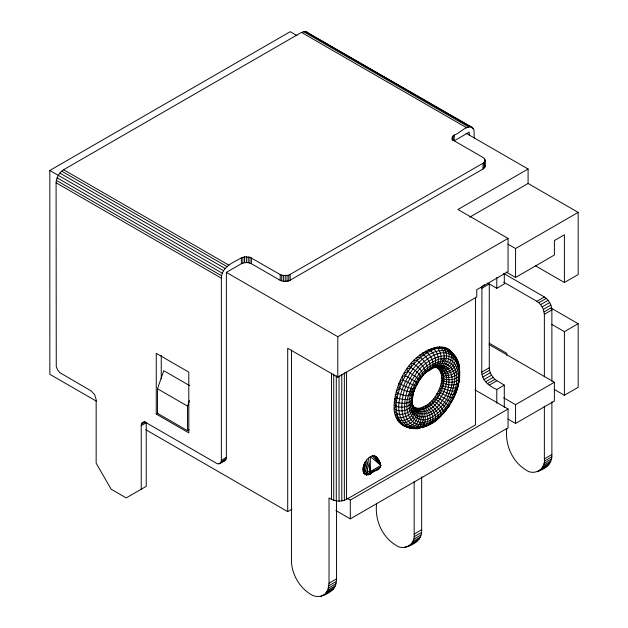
<?xml version="1.0" encoding="UTF-8"?>
<svg xmlns="http://www.w3.org/2000/svg" width="628" height="628" viewBox="0 0 628 628"><rect width="100%" height="100%" fill="white"/><g stroke="black" fill="none" stroke-linecap="round" stroke-linejoin="round"><path stroke-width="0.94" d="M368.393 474.878L370.339 471.51L366.579 460.034L367.592 471.306L366.579 475.058L370.339 474.054L370.339 456.705C376.392 452.812 381.141 462.051 380.599 466.965C376.776 472.468 368.361 472.468 362.827 469.72C363.078 464.532 365.967 459.515 370.339 456.705L380.961 465.379L370.339 471.51L366.579 475.058L363.832 473.473L362.827 469.72M398.811 421.702C408.027 426.663 420.501 413.514 412.478 405.319C429.913 432.048 466.628 365.465 432.833 367.27C443.894 369.421 448.345 352.175 439.38 346.907C412.518 350.746 395.483 380.034 394.125 405.382C392.476 434.607 426.812 432.896 441.029 415.838C441.523 409.346 434.317 406.065 431.656 401.08C439.215 392.751 447.073 376.47 436.939 367.38C456.375 376.737 430.839 420.485 413.161 406.74M445.126 410.013L446.43 409.739L445.597 407.603L442.591 404.503L436.17 399.526L435.337 396.504L442.261 400.413L449.106 406.026L443.36 413.365C454.311 400.703 461.988 383.504 459.107 366.524C458.142 352.85 443.078 343.453 430.847 350.809C412.855 359.797 401.049 378.59 397.108 397.932C394.125 409.888 398.074 428.186 413.067 428.406C421.867 426.663 423.963 413.703 417.29 408.286L413.915 407.25C420.854 414.818 411.419 426.82 402.297 425.015C412.463 432.033 423.971 413.821 413.915 407.25C423.272 411.152 419.669 426.522 410.296 427.739C389.878 417.173 400.79 387.719 410.296 373.04C418.688 359.514 440.197 341.114 454.939 356.202C457.796 364.664 447.442 372.796 439.522 369.782L442.269 371.556C451.124 374.414 462.663 361.626 453.447 355.032M429.827 369.193C452.246 356.767 453 389.203 442.261 400.413C432.103 418.915 406.308 419.794 413.303 393.403L412.871 392.312M459.398 373.605L459.382 370.088M506.804 428.414C504.904 444.239 511.859 461.219 525.581 469.72C533.855 476.377 545.999 469.367 544.366 458.88L544.366 406.128M538.863 471.031C545.991 468.527 552.656 462.71 551.879 454.539L551.879 401.794M324.299 594.857L327.8 590.187L329.025 583.2L329.025 497.91C334.049 501.497 341.035 502.251 346.554 499.354L475.506 424.905L475.506 297.68M291.463 349.984L291.463 561.518C291.973 574.471 299.281 587.125 310.248 594.049C317.273 599.065 325.854 595.564 331.812 590.516C335.376 587.832 336.522 583.129 336.537 578.867L336.537 500.438M413.899 363.918L414.119 360.142L417.118 360.519C420.752 363.738 425.588 367.765 425.313 373.056L422.723 375.787L423.241 375.246C421.945 369.704 416.56 365.174 411.473 363.015L411.026 367.396L406.567 369.366C409.605 374.155 415.979 375.654 419.441 380.199L416.27 385.694C410.602 384.964 406.112 380.191 400.452 379.956L401.088 384.54C405.468 386.338 410.115 389.062 414.967 388.559L419.221 380.356L423.241 375.246M376.596 503.617C374.72 519.427 381.659 536.383 395.381 544.892C403.655 551.541 415.775 544.539 414.158 534.051L414.158 481.535M408.655 546.211C415.752 543.644 422.456 537.906 421.671 529.71L421.671 477.673M452.866 397.618L453.463 398.466L445.181 395.342L438.336 391.299L441.366 390.514C445.747 392.304 450.402 395.036 455.253 394.525L458.205 385.623M141.229 489.236L141.229 425.627C140.853 422.832 144 421.011 146.238 422.738L146.238 486.347L126.204 497.91L111.18 489.236L96.155 463.213L96.155 399.604L94.687 394.667L91.146 390.93L59.801 372.639L57.556 369.845L56.261 366.501L56.088 182.756C56.339 177.567 59.236 172.551 63.601 169.741L301.479 32.405L305.239 31.4L472.052 127.296L473.999 130.059L474.25 138.034M141.229 425.627L146.238 422.738L216.346 463.213C218.575 464.932 221.731 463.111 221.354 460.324L221.354 278.165C221.566 267.167 233.2 262.269 241.388 257.927L244.559 256.868L249.936 257.276L280.198 274.554L283.369 275.614L288.747 275.205L483.018 163.241C485.625 162.165 485.625 158.523 483.018 157.455L454.225 140.829C451.618 139.761 451.618 136.119 454.225 135.051C460.167 133.332 465.34 125.349 472.052 127.296M219.886 463.566L225.688 459.932L226.363 457.427L226.363 272.387L241.388 263.713L244.559 262.653L248.225 262.653L251.404 263.713L280.198 280.339L283.369 281.391L288.747 280.983L483.018 169.018L484.847 167.189L485.091 160.344M504.3 407.313L504.3 385.145L496.787 389.486C489.597 386.393 481.927 380.741 481.762 372.137L481.935 286.886M425.337 372.247C436.052 369.193 439.16 358.933 430.847 350.809L431.177 348.469L434.278 349.506C439.969 354.632 440.416 367.341 431.114 368.534M441.366 370.198L438.336 368.416C454.397 373.26 460.112 348.273 441.9 347.072L441.209 348.359L436.735 347.088C443.36 353.03 442.866 368.385 431.711 367.741M412.376 403.372C413.742 431.938 445.66 408.781 448.894 393.583C459.429 372.592 443.03 353.674 424.638 373.77L425.313 373.056M459.657 369.923L459.304 378.833L457.93 386.565C451.94 393.646 450.284 403.812 443.258 410.437C438.407 415.822 432.354 420.681 425.085 422.11C410.469 424.928 406.355 406.159 410.484 395.546C414.975 380.121 426.114 363.149 443.258 360.943C458.212 361.202 458.762 380.796 454.374 391.197L449.978 390.687L444.75 389.156L442.269 388.12L440.464 385.828C445.911 385.749 451.406 389.478 456.972 387.295C461.454 375.811 456.972 355.511 441.178 358.549C424.096 362.89 413.028 379.602 408.396 395.711C403.914 407.195 408.388 427.495 424.183 424.457C441.264 420.116 452.333 403.411 456.972 387.295M405.421 426.459L404.338 426.2C409.731 428.013 417.557 430.973 421.215 424.724C424.999 419.677 423.139 412.643 419.198 408.271L417.29 408.286L420.195 409.778M412.258 401.049L412.023 405.154C408.765 410.979 399.432 412.824 394.258 408.64L396.331 406.363C401.528 407.847 408.632 407.58 411.897 402.634L413.303 393.403M414.551 387.311L415.092 388.065L413.883 391.456C408.443 392.83 402.415 389.596 397.406 387.382M412.376 398.592L412.023 399.973C407.643 405.193 399.997 403.011 394.258 401.975L396.331 406.363L394.125 405.382M459.657 377.452L459.304 378.833C454.939 383.865 447.16 382.295 441.562 380.45L443.486 383.378C448.259 384.886 454.711 386.385 458.785 382.648L458.715 380.215M456.784 390.318L453.078 394.635M413.883 391.456L415.092 388.065M436.68 367.176C446.681 367.898 450.252 351.766 441.9 347.072L439.38 346.907M414.095 390.734L413.028 394.345C408.577 397.226 402.674 395.051 398.066 393.513L396.237 391.111L399.581 388.504L398.811 383.653L401.088 384.54M421.71 477.272L421.835 476.848M189.114 429.78L187.552 430.682L157.502 413.334L157.502 388.763L163.759 370.693L189.64 385.631M187.552 430.682L187.552 406.112L189.428 400.688M412.164 427.99L413.53 428.516C426.648 431.028 428.186 415.438 421.215 407.902L419.198 408.271L421.914 409.605M443.886 348.548L444.286 347.582C455.096 353.415 445.864 371.917 434.545 367.097M363.832 473.473L365.025 470.694L365.025 462.31L367.592 471.306L365.025 474.58L365.025 470.694L363.832 464.799M453.863 397.367L455.379 394.031L454.829 393.285M451.312 402.265L453.487 398.199M408.946 366.1L415.422 370.661L419.135 374.06L421.278 377.64L419.221 380.356M408.396 395.711L411.505 392.108M374.131 470.953L370.339 474.054L374.092 470.725M441.029 415.838C435.4 421.231 428.508 426.946 420.462 427.37M426.624 371.957L427.472 371.093C428.673 365.692 424.151 360.857 420.462 357.481L419.677 355.11L423.892 354.82C427.676 358.384 431.679 363.989 429.685 369.382L428.673 370.379M433.995 421.89L435.016 420.893C437.198 414.598 431.946 408.647 427.55 404.722L421.215 407.902C427.582 410.586 429.795 420.093 425.8 425.619C395.813 432.543 402.988 389.792 414.763 376.117C422.597 359.42 456.226 342.566 459.304 371.705C456.007 377.593 447.05 379.077 441.562 375.544L443.486 374.885C452.191 377.538 463.778 369.492 457.043 360.26M421.278 377.64L419.991 377.891M430.737 369.044C435.973 363.667 430.737 354.592 425.423 351.17M409.644 391.558L412.8 388.669M372.286 472.633L374.453 470.819M396.519 410.265L394.659 411.717L397.108 413.891C403.498 415.822 414.205 411.583 412.337 403.655C416.592 413.122 404.251 419.559 396.237 417.22L399.4 420.14C407.847 422.463 418.342 412.235 412.133 404.33M425.972 371.752L427.244 370.771M434.584 420.729L438.061 418.538C439.474 412.078 433.187 407.494 429.638 403.035L431.656 401.08L434.545 401.496C438.187 404.558 443.078 407.823 443.886 412.824L440.346 416.545L439.184 416.725M449.106 406.026L448.07 405.924M423.892 426.067L425.792 426.2L430.541 423.594M96.555 401.284L49.832 374.304L49.832 170.463L290.214 31.683L297.013 35.608M469.72 217.178L528.085 183.478L528.085 169.018L457.977 209.501L508.06 238.412L508.06 271.665L476.754 289.736L476.754 296.958L337.786 377.192L287.71 348.281L287.71 511.639L291.957 509.19M156.254 414.064L188.8 432.857L188.8 372.137L156.254 353.344L156.254 414.064L157.918 413.098M141.897 423.123L144.401 421.678M141.394 424.23L145.57 421.82M226.512 272.474L337.786 336.718L508.06 238.412M507.926 244.119L515.572 248.531L578.168 212.39L578.168 274.554L564.399 282.506L535.574 265.864M482.854 285.709L484.526 284.743M481.762 288.291L489.275 283.95L496.787 288.283L504.3 283.95L504.3 273.227M506.247 272.057L515.572 277.443L554.383 255.039L554.383 240.579L564.399 234.801L564.399 282.506M221.354 460.324L226.363 457.427M221.182 461.721L226.19 458.825M218.85 463.88L225.688 459.932M503.805 282.223L536.854 301.299L544.366 296.966C548.731 299.776 551.627 304.784 551.879 309.973L551.879 381.282M536.854 301.299L538.8 302.72L546.305 298.379M538.8 302.72L540.606 304.627L548.118 300.294M540.606 304.627L542.168 306.904L549.673 302.57M544.366 376.824L544.366 314.306L543.361 309.392L550.874 305.051M544.107 311.92L551.62 307.579M544.366 314.306L551.879 309.973M481.762 372.137L489.275 367.796L489.275 283.95L487.336 283.126M482.021 374.531L489.534 370.19L489.275 367.796M482.775 377.051L490.287 372.718L489.534 370.19M551.682 324.315L564.399 331.655L578.168 323.71L578.168 387.319L564.399 395.271L554.21 389.384M483.968 379.54L491.481 375.206L494.848 379.391L504.3 385.145M485.523 381.816L493.035 377.483M487.336 383.732L494.848 379.391M489.275 385.145L496.787 380.811M363.086 471.816L365.025 470.694L363.086 467.326M373.087 471.306L380.599 466.965M375.654 470.694L379.54 468.449M347.119 498.24L350.306 500.076L508.06 409.001L508.06 427.794L350.306 518.869L335.878 510.54M503.687 397.807L515.572 404.668L554.383 382.256L554.383 401.049L515.572 423.46L507.926 419.049M329.025 583.2L336.537 578.867M414.158 534.051L421.671 529.71M544.366 458.88L551.879 454.539M544.248 461.235L551.761 456.901M328.884 585.736L336.396 581.402M414.001 536.791L421.506 532.45M543.895 463.433L551.408 459.092M328.475 588.075L335.988 583.742M413.522 539.295L421.027 534.954M543.314 465.426L550.819 461.093M327.8 590.187L335.313 585.853M412.729 541.524L420.242 537.183M542.506 467.208L550.018 462.875M326.874 592.039L334.386 587.698M404.77 547.412L406.442 546.446M411.646 543.44L419.151 539.107M541.485 468.755L548.998 464.414M320.916 596.365L324.252 594.441M325.697 593.601L333.209 589.268M406.811 547.012L417.793 540.677M537.293 471.746L547.781 465.693M443.8 381.094L441.704 377.915L443.8 376.816M398.066 393.513L395.318 394.808L397.108 397.932C401.873 399.439 408.326 400.939 412.4 397.202L412.337 394.769M544.806 467.413L546.376 466.698M414.323 542.678L416.168 541.87M397.108 413.891L395.318 414.59L398.066 417.196M408.012 371.588L404.338 372.781L405.421 375.764L417.769 382.892M425.792 426.2C434.026 423.186 429.819 410.053 423.303 407.172L423.696 409.173M437.677 397.414L436.939 393.96L440.299 392.877M223.858 460.991L224.895 460.669M429.183 424.465C437.057 421.082 430.989 409.236 425.423 406.112L425.517 408.475M424.261 426.875C394.902 434.443 399.165 393.159 410.163 378.503C417.494 363.07 446.83 338.578 458.205 363.424C457.679 371.713 448.015 374.319 441.146 373.377L443.486 374.885M397.108 397.932L394.659 398.435L396.519 402.234M405.421 375.764L402.297 376.321L403.098 380.097M442.269 388.12L439.522 388.575L441.366 390.514M420.462 357.481L416.859 357.497L417.118 360.519M408.012 427.637L406.567 427.048L413.067 428.406M431.051 404.927L427.55 404.722L429.638 403.035L432.833 403.302M425.423 406.112L429.222 406.34M442.269 371.556L440.464 371.438L442.975 373.126M443.486 383.378L441.146 383.104L442.975 385.733M454.374 391.197L455.716 391.448M436.17 399.526L433.563 398.89L434.545 401.496M399.4 420.14L397.406 419.598L400.978 422.55L400.452 423.515L403.098 424.803M437.622 348.681L433.995 347.606L434.278 349.506M436.115 366.98L437.677 367.561M408.946 427.558L410.853 428.327M441.704 377.915C447.191 381.172 460.489 380.505 459.476 371.996M430.847 350.809L428.312 349.663L427.37 352.591L422.542 352.991L423.892 354.82M440.299 369.076L436.939 367.38C446.712 372.208 456.415 356.775 448.557 349.615L451.642 352.072M412.518 406.214L414.449 407.8M418.578 409.676L415.516 407.949L417.063 409.315M305.239 31.4L470.498 126.817M471.55 127.421L473.245 128.402M303.426 31.581L468.684 126.989M301.479 32.405L466.745 127.822M466.07 133.214L528.085 169.018M528.085 183.478L578.168 212.39M503.695 273.478L544.366 296.966M551.039 308.042L578.168 323.71M489.149 343.155L506.804 353.344L506.804 355.291M489.102 344.568L554.383 382.256M474.956 389.886L508.06 409.001M63.601 169.741L228.867 265.157M61.662 171.161L226.92 266.57M59.848 173.077L225.107 268.486M49.832 170.463L223.552 270.762M436.939 393.96L451.406 402.312M57.101 177.834L222.359 273.251M56.347 180.362L221.606 275.771M56.088 182.756L221.354 278.165M157.502 388.763L187.552 406.112M145.829 429.733L287.71 511.639M449.318 350.416L446.516 348.43L446.728 349.239M378.417 461.47L379.54 462.318L376.847 457.286M452.034 352.928L454.939 356.202M412.015 405.46L413.373 406.677M306.794 31.879L307.987 32.986M453.761 354.325L450.402 351.115L451.493 352.324M372.286 455.881L380.961 465.379L374.092 455.7L380.599 463.794L375.654 456.179L379.54 462.318M441.178 358.549L443.258 360.943M422.62 422.361L424.183 424.457M457.993 363.541L458.715 364.648L459.288 368.189M444.153 358.282L445.597 361.084M542.168 306.904L543.361 309.392M490.287 372.718L491.481 375.206M455.339 356.735L456.674 359.679M420.281 422.212L421.215 424.724M456.909 360.511L457.639 362.984M484.847 165.07L485.091 166.13M368.393 458.126L370.339 471.51M411.937 400.185L412.007 401.63M564.399 331.655L564.399 395.271M515.572 248.531L515.572 277.443M515.572 404.668L515.572 423.46M496.787 277.56L496.787 288.283M496.787 389.486L496.787 403.176M484.847 159.284L484.847 167.189M484.141 162.393L484.141 168.171M483.018 163.241L483.018 169.018M469.249 135.091L469.249 132.155L454.225 140.829L454.225 135.051M453.094 135.891L453.094 140.711M452.388 136.88L452.388 139.769M452.144 137.94L452.144 139.863M350.306 500.076L350.306 518.869M346.554 499.354L346.554 372.137L344.348 373.111L344.348 500.328M341.789 374.704L341.789 500.94M339.041 375.889L339.041 501.152M337.786 336.718L337.786 377.192M336.286 375.677L336.286 500.94M333.727 374.092L333.727 500.328M331.529 373.111L331.529 499.354M290.214 274.554L290.214 280.339M288.747 275.205L288.747 280.983M287.035 275.614L287.035 281.391M285.206 275.747L285.206 281.532M283.369 275.614L283.369 281.391M281.666 275.205L281.666 280.983M280.198 274.554L280.198 280.339M251.404 257.927L251.404 263.713M249.936 257.276L249.936 263.061M248.225 256.868L248.225 262.653M246.396 256.726L246.396 262.512M244.559 256.868L244.559 262.653M242.855 257.276L242.855 263.061M241.388 257.927L241.388 263.713M161.255 355.346L161.255 378.849M410.979 401.214C408.027 412.415 419.096 424.701 430.235 417.981C443.745 411.144 452.529 396.59 454.389 381.793C457.341 370.591 446.265 358.305 435.125 365.025C421.624 371.862 412.839 386.416 410.979 401.214"/></g></svg>
